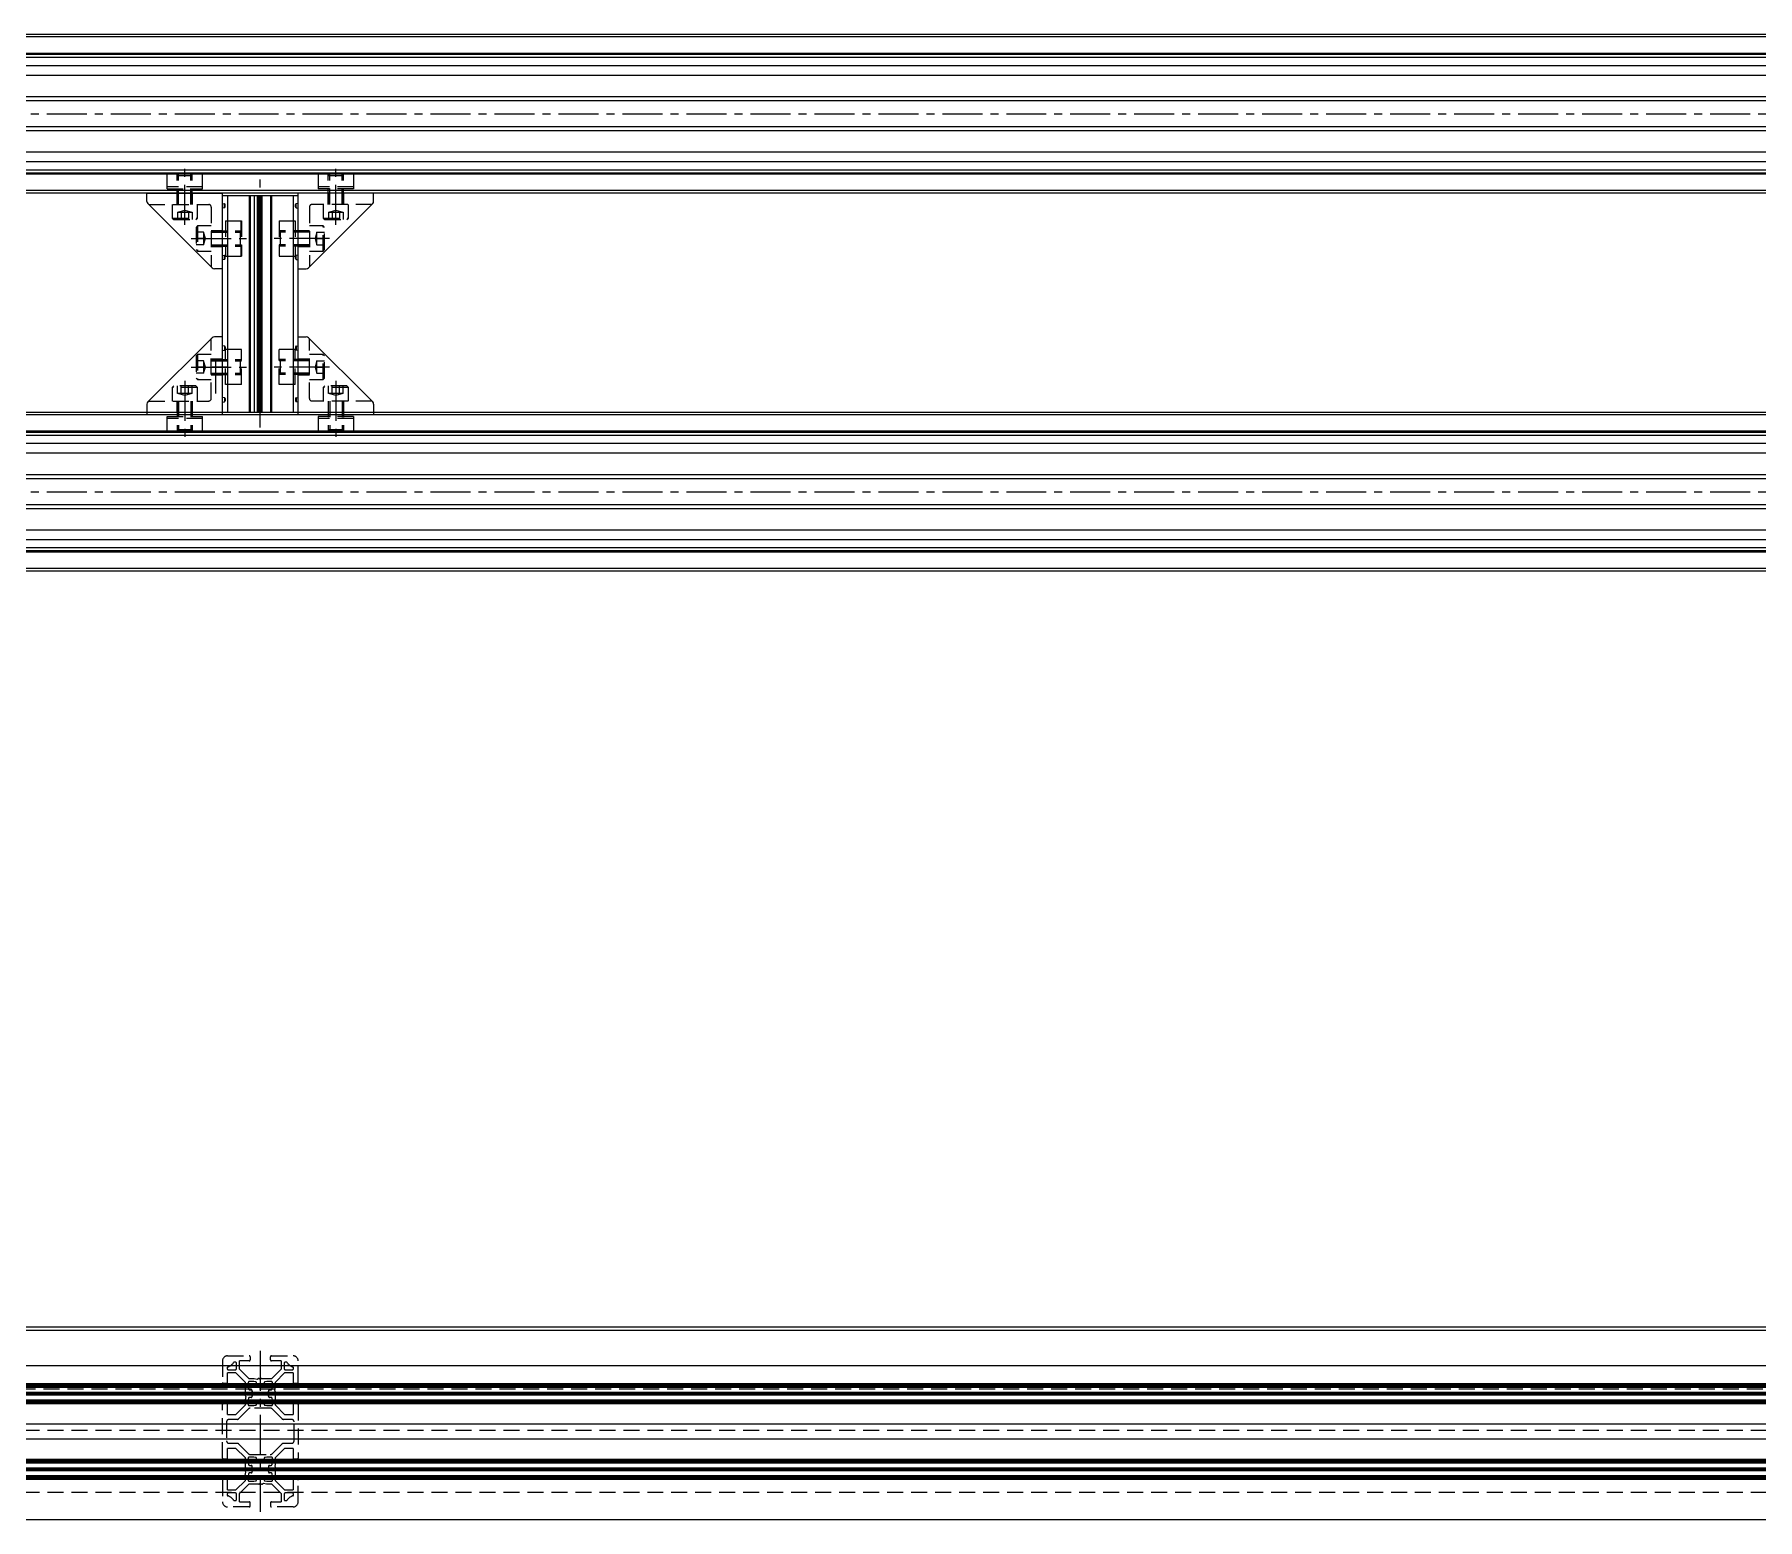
# Model space of a CAD drawing. Extents: x 0 to 4468, y -8 to 816.
# Drawn here: x 2233 to 2917, y 185 to 775 of the extents above; entities that cross this region are included whole.
import ezdxf

# ---------------------------------------------------------------- set-up
doc = ezdxf.new("R2010")
doc.units = 0
doc.header["$LTSCALE"] = 0.5
doc.linetypes.add('CENTER', pattern=[50.8, 31.75, -6.35, 6.35, -6.35])
doc.linetypes.add('DASHED', pattern=[19.05, 12.7, -6.35])
for name, color, linetype in [('MSM_CENTER', 1, 'CENTER'), ('MSM_CONTINUOUS', 7, 'CONTINUOUS'), ('MSM_DASHED', 4, 'DASHED')]:
    doc.layers.add(name, color=color, linetype=linetype)

msp = doc.modelspace()

# ---------------------------------------------------------------- linework, layer by layer
at = {"layer": 'MSM_CENTER'}
for p, q in [((764.36, 743.01), (3930.36, 743.01)), ((2292.36, 699.01), (2292.36, 721.51)), ((2352.36, 699.01), (2352.36, 721.51)), ((2322.36, 618.51), (2322.36, 717.51)), ((2322.36, 618.51), (2322.36, 717.51)), ((2294.86, 693.51), (2316.86, 693.51)), ((2349.86, 693.51), (2327.86, 693.51)), ((2304.6, 645.11), (2304.6, 632.01)), ((2292.36, 637.01), (2292.36, 614.51)), ((2294.86, 642.51), (2316.86, 642.51)), ((2349.86, 642.51), (2327.86, 642.51)), ((2352.36, 637.01), (2352.36, 614.51)), ((764.36, 593.01), (3930.36, 593.01)), ((2322.36, 252), (2322.36, 188))]:
    msp.add_line(p, q, dxfattribs=at)
at = {"layer": 'MSM_CONTINUOUS'}
for p, q in [((3920.36, 774.51), (774.36, 774.51)), ((3788.56, 773.51), (906.16, 773.51)), ((3800.86, 767.01), (893.86, 767.01)), ((3800.86, 766.51), (893.86, 766.51)), ((3808.36, 762.1), (886.36, 762.1)), ((3800.86, 765.35), (893.86, 765.35)), ((3808.36, 758.26), (886.36, 758.26)), ((3808.36, 749.76), (886.36, 749.76)), ((3880.86, 748.16), (931.66, 748.16)), ((3808.36, 736.26), (886.36, 736.26)), ((3880.86, 737.86), (931.66, 737.86)), ((3808.36, 727.77), (886.36, 727.77)), ((3808.36, 723.93), (886.36, 723.93)), ((3800.86, 720.67), (893.86, 720.67)), ((3800.86, 719.51), (893.86, 719.51)), ((3800.86, 719.01), (893.86, 719.01)), ((3920.36, 711.51), (774.36, 711.51)), ((3788.56, 712.51), (906.16, 712.51)), ((2277.36, 711.51), (2307.36, 711.51)), ((2277.36, 708.26), (2277.36, 711.51)), ((2307.36, 623.51), (2307.36, 711.51)), ((2367.36, 711.51), (2337.36, 711.51)), ((2337.36, 623.51), (2337.36, 711.51)), ((2367.36, 708.26), (2367.36, 711.51)), ((2303.22, 681.88), (2277.72, 707.38)), ((2337.36, 710.51), (2307.36, 710.51)), ((2309.36, 710.51), (2309.36, 624.51)), ((2317.96, 710.51), (2317.96, 624.51)), ((2318.36, 710.51), (2318.36, 624.51)), ((2319.86, 710.51), (2319.86, 624.51)), ((2321.14, 710.51), (2321.14, 624.51)), ((2321.45, 710.51), (2321.45, 624.51)), ((2321.95, 710.51), (2321.95, 624.51)), ((2322.36, 710.51), (2322.36, 624.51)), ((2322.76, 710.51), (2322.76, 624.51)), ((2323.01, 710.51), (2323.01, 624.51)), ((2326.36, 710.51), (2326.36, 624.51)), ((2326.76, 710.51), (2326.76, 624.51)), ((2335.36, 710.51), (2335.36, 624.51)), ((2341.49, 681.88), (2366.99, 707.38)), ((2307.36, 681.51), (2304.11, 681.51)), ((2337.36, 681.51), (2340.61, 681.51)), ((2303.22, 654.15), (2277.72, 628.65)), ((2307.36, 654.51), (2304.11, 654.51)), ((2337.36, 654.51), (2340.61, 654.51)), ((2341.49, 654.15), (2366.99, 628.65)), ((3920.36, 624.51), (774.36, 624.51)), ((3788.56, 623.51), (906.16, 623.51)), ((2277.36, 627.76), (2277.36, 623.51)), ((2367.36, 627.76), (2367.36, 623.51)), ((3800.86, 617.01), (893.86, 617.01)), ((3800.86, 616.51), (893.86, 616.51)), ((3808.36, 612.1), (886.36, 612.1)), ((3800.86, 615.35), (893.86, 615.35)), ((3808.36, 608.26), (886.36, 608.26)), ((3808.36, 599.76), (886.36, 599.76)), ((3880.86, 598.16), (931.66, 598.16)), ((3808.36, 586.26), (886.36, 586.26)), ((3880.86, 587.86), (931.66, 587.86)), ((3808.36, 577.77), (886.36, 577.77)), ((3808.36, 573.93), (886.36, 573.93)), ((3800.86, 570.67), (893.86, 570.67)), ((3800.86, 569.51), (893.86, 569.51)), ((3800.86, 569.01), (893.86, 569.01)), ((3920.36, 561.51), (774.36, 561.51)), ((3788.56, 562.51), (906.16, 562.51)), ((3894.36, 260), (800.36, 260)), ((3852.36, 261.3), (842.36, 261.3)), ((3786.36, 246), (806.36, 246)), ((1099.36, 239), (3670.36, 239)), ((1099.36, 238.52), (3670.36, 238.52)), ((1099.36, 238), (3670.36, 238)), ((1099.36, 237.48), (3670.36, 237.48)), ((1099.36, 235.52), (3670.36, 235.52)), ((1099.36, 235), (3670.36, 235)), ((1099.36, 234.48), (3670.36, 234.48)), ((1099.36, 232.52), (3670.36, 232.52)), ((1099.36, 232), (3670.36, 232)), ((1099.36, 231.48), (3670.36, 231.48)), ((1099.36, 231), (3670.36, 231)), ((1099.36, 223), (3670.36, 223)), ((1099.36, 217), (3670.36, 217)), ((1099.36, 209), (3670.36, 209)), ((1099.36, 208.52), (3670.36, 208.52)), ((1099.36, 208), (3670.36, 208)), ((1099.36, 207.48), (3670.36, 207.48)), ((1099.36, 205.52), (3670.36, 205.52)), ((1099.36, 205), (3670.36, 205)), ((1099.36, 204.48), (3670.36, 204.48)), ((1099.36, 202.52), (3670.36, 202.52)), ((1099.36, 202), (3670.36, 202)), ((1099.36, 201.48), (3670.36, 201.48)), ((1099.36, 201), (3670.36, 201)), ((1099.36, 185), (3670.36, 185))]:
    msp.add_line(p, q, dxfattribs=at)
for centre, start, end in [((2278.61, 708.26), 180, 225), ((2366.11, 708.26), 315, 0), ((2304.11, 682.76), 225, 270), ((2340.61, 682.76), 270, 315), ((2304.11, 653.26), 90, 135), ((2340.61, 653.26), 45, 90), ((2278.61, 627.76), 135, 180), ((2366.11, 627.76), 0, 45)]:
    msp.add_arc(centre, 1.25, start, end, dxfattribs=at)
at = {"layer": 'MSM_DASHED'}
for p, q in [((3685.36, 767.01), (959.36, 767.01)), ((3685.36, 719.01), (959.36, 719.01)), ((2285.36, 713.21), (2285.36, 719.51)), ((2289.36, 707.01), (2289.36, 719.51)), ((2289.9, 719.01), (2289.36, 718.47)), ((2289.36, 718.47), (2295.36, 718.47)), ((2289.9, 707.01), (2289.9, 719.51)), ((2294.82, 707.01), (2294.82, 719.51)), ((2295.36, 718.47), (2294.82, 719.01)), ((2295.36, 707.01), (2295.36, 719.51)), ((2299.36, 713.21), (2299.36, 719.51)), ((2345.36, 719.51), (2345.36, 713.21)), ((2349.36, 707.01), (2349.36, 719.51)), ((2349.9, 719.01), (2349.36, 718.47)), ((2349.36, 718.47), (2355.36, 718.47)), ((2349.9, 707.01), (2349.9, 719.51)), ((2354.82, 707.01), (2354.82, 719.51)), ((2355.36, 718.47), (2354.82, 719.01)), ((2355.36, 707.01), (2355.36, 719.51)), ((2359.36, 719.51), (2359.36, 713.21)), ((2299.36, 714.01), (2285.36, 714.01)), ((2285.36, 713.21), (2299.36, 713.21)), ((2289.26, 711.51), (2289.26, 707.01)), ((2295.46, 707.01), (2295.46, 711.51)), ((2359.36, 714.01), (2345.36, 714.01)), ((2359.36, 713.21), (2345.36, 713.21)), ((2349.26, 711.51), (2349.26, 707.01)), ((2355.46, 707.01), (2355.46, 711.51)), ((2278.09, 707.01), (2301.86, 707.01)), ((2287.36, 707.01), (2287.36, 701.61)), ((2292.36, 704.68), (2289.86, 704.01)), ((2294.86, 704.01), (2292.36, 704.68)), ((2297.36, 701.61), (2297.36, 707.01)), ((2302.86, 706.01), (2302.86, 682.24)), ((2307.36, 707.41), (2308.11, 707.28)), ((2308.11, 705.74), (2307.36, 705.61)), ((2308.07, 705.74), (2308.07, 707.29)), ((2308.36, 706.04), (2308.36, 706.98)), ((2336.36, 706.04), (2336.36, 706.98)), ((2337.36, 707.41), (2336.6, 707.28)), ((2336.6, 705.74), (2337.36, 705.61)), ((2336.64, 705.74), (2336.64, 707.29)), ((2341.86, 706.01), (2341.86, 682.24)), ((2366.62, 707.01), (2342.86, 707.01)), ((2347.36, 707.01), (2347.36, 701.61)), ((2352.36, 704.68), (2349.86, 704.01)), ((2354.86, 704.01), (2352.36, 704.68)), ((2357.36, 701.61), (2357.36, 707.01)), ((2287.36, 701.61), (2297.36, 701.61)), ((2287.36, 701.61), (2287.96, 701.01)), ((2287.96, 701.01), (2296.76, 701.01)), ((2289.47, 704.01), (2289.47, 701.01)), ((2289.47, 704.01), (2295.24, 704.01)), ((2290.91, 704.01), (2290.91, 701.01)), ((2293.8, 704.01), (2293.8, 701.01)), ((2295.24, 704.01), (2295.24, 701.01)), ((2296.76, 701.01), (2297.36, 701.61)), ((2297.46, 698.51), (2296.86, 697.91)), ((2296.86, 697.91), (2296.86, 689.11)), ((2302.86, 698.51), (2297.46, 698.51)), ((2297.46, 698.51), (2297.46, 688.51)), ((2308.56, 700.51), (2308.56, 686.51)), ((2308.56, 700.51), (2314.86, 700.51)), ((2314.64, 700.51), (2314.64, 686.51)), ((2314.86, 700.51), (2314.86, 686.51)), ((2329.86, 700.51), (2329.86, 686.51)), ((2329.86, 700.51), (2336.16, 700.51)), ((2336.16, 700.51), (2336.16, 686.51)), ((2347.26, 698.51), (2341.86, 698.51)), ((2347.26, 688.51), (2347.26, 698.51)), ((2347.86, 697.91), (2347.26, 698.51)), ((2347.36, 701.61), (2347.96, 701.01)), ((2347.36, 701.61), (2357.36, 701.61)), ((2347.86, 689.11), (2347.86, 697.91)), ((2347.96, 701.01), (2356.76, 701.01)), ((2349.47, 704.01), (2349.47, 701.01)), ((2349.47, 704.01), (2355.24, 704.01)), ((2350.91, 704.01), (2350.91, 701.01)), ((2353.8, 704.01), (2353.8, 701.01)), ((2355.24, 704.01), (2355.24, 701.01)), ((2356.76, 701.01), (2357.36, 701.61)), ((2299.86, 696.01), (2296.86, 696.01)), ((2299.86, 693.51), (2296.86, 693.51)), ((2299.86, 691.01), (2296.86, 691.01)), ((2299.86, 696.01), (2299.86, 691.01)), ((2300.53, 693.51), (2299.86, 696.01)), ((2299.86, 691.01), (2300.53, 693.51)), ((2307.36, 696.61), (2302.86, 696.61)), ((2302.86, 696.51), (2314.86, 696.51)), ((2302.86, 695.97), (2314.86, 695.97)), ((2302.86, 691.05), (2314.86, 691.05)), ((2314.32, 696.51), (2314.32, 690.51)), ((2314.86, 695.97), (2314.32, 696.51)), ((2314.32, 690.51), (2314.86, 691.05)), ((2341.86, 696.51), (2329.86, 696.51)), ((2330.4, 696.51), (2329.86, 695.97)), ((2341.86, 695.97), (2329.86, 695.97)), ((2341.86, 691.05), (2329.86, 691.05)), ((2329.86, 691.05), (2330.4, 690.51)), ((2330.4, 690.51), (2330.4, 696.51)), ((2341.86, 696.61), (2337.36, 696.61)), ((2344.86, 696.01), (2344.19, 693.51)), ((2344.19, 693.51), (2344.86, 691.01)), ((2344.86, 696.01), (2347.86, 696.01)), ((2344.86, 691.01), (2344.86, 696.01)), ((2344.86, 693.51), (2347.86, 693.51)), ((2344.86, 691.01), (2347.86, 691.01)), ((2296.86, 689.11), (2297.46, 688.51)), ((2297.46, 688.51), (2302.86, 688.51)), ((2302.86, 690.51), (2314.86, 690.51)), ((2302.86, 690.41), (2307.36, 690.41)), ((2307.36, 686.91), (2308.11, 686.78)), ((2308.11, 685.24), (2307.36, 685.11)), ((2308.07, 685.24), (2308.07, 686.79)), ((2308.36, 685.54), (2308.36, 686.48)), ((2308.56, 686.51), (2314.86, 686.51)), ((2341.86, 690.51), (2329.86, 690.51)), ((2329.86, 686.51), (2336.16, 686.51)), ((2336.36, 685.54), (2336.36, 686.48)), ((2337.36, 686.91), (2336.6, 686.78)), ((2336.6, 685.24), (2337.36, 685.11)), ((2336.64, 685.24), (2336.64, 686.79)), ((2337.36, 690.41), (2341.86, 690.41)), ((2341.86, 688.51), (2347.26, 688.51)), ((2347.26, 688.51), (2347.86, 689.11)), ((2302.86, 630.01), (2302.86, 653.78)), ((2308.11, 650.78), (2307.36, 650.91)), ((2308.07, 650.79), (2308.07, 649.24)), ((2308.36, 650.48), (2308.36, 649.54)), ((2336.36, 650.48), (2336.36, 649.54)), ((2336.6, 650.78), (2337.36, 650.91)), ((2336.64, 650.79), (2336.64, 649.24)), ((2341.86, 630.01), (2341.86, 653.78)), ((2297.46, 647.51), (2296.86, 646.91)), ((2296.86, 646.91), (2296.86, 638.11)), ((2299.86, 645.01), (2296.86, 645.01)), ((2302.86, 647.51), (2297.46, 647.51)), ((2297.46, 647.51), (2297.46, 637.51)), ((2299.86, 645.01), (2299.86, 640.01)), ((2300.53, 642.51), (2299.86, 645.01)), ((2307.36, 645.61), (2302.86, 645.61)), ((2302.86, 645.51), (2314.86, 645.51)), ((2302.86, 644.97), (2314.86, 644.97)), ((2307.36, 649.11), (2308.11, 649.24)), ((2308.56, 635.51), (2308.56, 649.51)), ((2314.86, 649.51), (2308.56, 649.51)), ((2314.32, 645.51), (2314.32, 639.51)), ((2314.86, 644.97), (2314.32, 645.51)), ((2314.86, 635.51), (2314.86, 649.51)), ((2336.16, 649.51), (2329.86, 649.51)), ((2329.86, 635.51), (2329.86, 649.51)), ((2341.86, 645.51), (2329.86, 645.51)), ((2330.4, 645.51), (2329.86, 644.97)), ((2341.86, 644.97), (2329.86, 644.97)), ((2330.4, 639.51), (2330.4, 645.51)), ((2336.16, 635.51), (2336.16, 649.51)), ((2337.36, 649.11), (2336.6, 649.24)), ((2341.86, 645.61), (2337.36, 645.61)), ((2347.26, 647.51), (2341.86, 647.51)), ((2344.86, 645.01), (2344.19, 642.51)), ((2344.86, 645.01), (2347.86, 645.01)), ((2344.86, 640.01), (2344.86, 645.01)), ((2347.86, 646.91), (2347.26, 647.51)), ((2347.26, 637.51), (2347.26, 647.51)), ((2347.86, 638.11), (2347.86, 646.91)), ((2309.6, 642.51), (2296.86, 642.51)), ((2299.86, 640.01), (2296.86, 640.01)), ((2296.86, 638.11), (2297.46, 637.51)), ((2297.46, 637.51), (2302.86, 637.51)), ((2299.86, 640.01), (2300.53, 642.51)), ((2302.86, 640.05), (2314.86, 640.05)), ((2302.86, 639.51), (2314.86, 639.51)), ((2302.86, 639.41), (2307.36, 639.41)), ((2314.32, 639.51), (2314.86, 640.05)), ((2341.86, 640.05), (2329.86, 640.05)), ((2329.86, 640.05), (2330.4, 639.51)), ((2341.86, 639.51), (2329.86, 639.51)), ((2337.36, 639.41), (2341.86, 639.41)), ((2341.86, 637.51), (2347.26, 637.51)), ((2344.19, 642.51), (2344.86, 640.01)), ((2344.86, 642.51), (2347.86, 642.51)), ((2344.86, 640.01), (2347.86, 640.01)), ((2347.26, 637.51), (2347.86, 638.11)), ((2287.96, 635.01), (2287.36, 634.41)), ((2287.36, 634.41), (2287.36, 629.01)), ((2297.36, 634.41), (2287.36, 634.41)), ((2296.76, 635.01), (2287.96, 635.01)), ((2289.47, 632.01), (2289.47, 635.01)), ((2295.24, 632.01), (2289.47, 632.01)), ((2289.86, 632.01), (2292.36, 631.34)), ((2290.91, 632.01), (2290.91, 635.01)), ((2292.36, 631.34), (2294.86, 632.01)), ((2293.8, 632.01), (2293.8, 635.01)), ((2295.24, 632.01), (2295.24, 635.01)), ((2297.36, 634.41), (2296.76, 635.01)), ((2297.36, 629.01), (2297.36, 634.41)), ((2308.11, 630.28), (2307.36, 630.41)), ((2308.07, 630.29), (2308.07, 628.74)), ((2308.36, 629.98), (2308.36, 629.04)), ((2314.86, 635.51), (2308.56, 635.51)), ((2336.16, 635.51), (2329.86, 635.51)), ((2336.36, 629.98), (2336.36, 629.04)), ((2336.6, 630.28), (2337.36, 630.41)), ((2336.64, 630.29), (2336.64, 628.74)), ((2347.96, 635.01), (2347.36, 634.41)), ((2357.36, 634.41), (2347.36, 634.41)), ((2347.36, 634.41), (2347.36, 629.01)), ((2356.76, 635.01), (2347.96, 635.01)), ((2349.47, 632.01), (2349.47, 635.01)), ((2355.24, 632.01), (2349.47, 632.01)), ((2349.86, 632.01), (2352.36, 631.34)), ((2350.91, 632.01), (2350.91, 635.01)), ((2352.36, 631.34), (2354.86, 632.01)), ((2353.8, 632.01), (2353.8, 635.01)), ((2355.24, 632.01), (2355.24, 635.01)), ((2357.36, 634.41), (2356.76, 635.01)), ((2357.36, 629.01), (2357.36, 634.41)), ((2278.09, 629.01), (2301.86, 629.01)), ((2285.36, 622.81), (2299.36, 622.81)), ((2285.36, 616.51), (2285.36, 622.81)), ((2289.26, 629.01), (2289.26, 624.51)), ((2289.36, 629.01), (2289.36, 616.51)), ((2289.9, 629.01), (2289.9, 616.51)), ((2294.82, 629.01), (2294.82, 616.51)), ((2295.36, 629.01), (2295.36, 616.51)), ((2295.46, 624.51), (2295.46, 629.01)), ((2299.36, 616.51), (2299.36, 622.81)), ((2307.36, 628.61), (2308.11, 628.74)), ((2337.36, 628.61), (2336.6, 628.74)), ((2366.62, 629.01), (2342.86, 629.01)), ((2359.36, 622.81), (2345.36, 622.81)), ((2345.36, 622.81), (2345.36, 616.51)), ((2349.26, 629.01), (2349.26, 624.51)), ((2349.36, 629.01), (2349.36, 616.51)), ((2349.9, 629.01), (2349.9, 616.51)), ((2354.82, 629.01), (2354.82, 616.51)), ((2355.36, 629.01), (2355.36, 616.51)), ((2355.46, 624.51), (2355.46, 629.01)), ((2359.36, 622.81), (2359.36, 616.51)), ((2299.36, 622.01), (2285.36, 622.01)), ((2295.36, 617.55), (2289.36, 617.55)), ((2289.36, 617.55), (2289.9, 617.01)), ((2294.82, 617.01), (2289.9, 617.01)), ((2294.82, 617.01), (2295.36, 617.55)), ((2359.36, 622.01), (2345.36, 622.01)), ((2355.36, 617.55), (2349.36, 617.55)), ((2349.36, 617.55), (2349.9, 617.01)), ((2354.82, 617.01), (2349.9, 617.01)), ((2354.82, 617.01), (2355.36, 617.55)), ((2307.36, 248), (2307.36, 239.4)), ((2309.36, 250), (2317.96, 250)), ((2312.41, 247.5), (2312.16, 247.5)), ((2312.91, 244.95), (2312.91, 247)), ((2314.11, 244.66), (2314.11, 248)), ((2317.96, 248), (2314.11, 248)), ((2318.36, 249.6), (2318.36, 248.4)), ((2326.36, 248.4), (2326.36, 249.6)), ((2326.76, 250), (2335.36, 250)), ((2330.61, 248), (2326.76, 248)), ((2330.61, 248), (2330.61, 244.66)), ((2331.81, 247), (2331.81, 244.95)), ((2332.56, 247.5), (2332.31, 247.5)), ((2337.36, 239.4), (2337.36, 248)), ((2309.16, 245.12), (2309.16, 244.95)), ((2309.36, 239.4), (2309.36, 243.25)), ((2312.69, 243.25), (2309.36, 243.25)), ((2309.66, 244.45), (2312.41, 244.45)), ((2312.69, 243.25), (2316.36, 239.59)), ((2317.77, 241), (2314.11, 244.66)), ((2316.36, 239.59), (2316.36, 235.65)), ((2317.77, 241), (2319.86, 241)), ((2319.69, 239.8), (2317.96, 239.8)), ((2320.53, 239.64), (2319.77, 239.79)), ((2319.86, 241), (2321.14, 240.75)), ((2321.14, 240.75), (2321.45, 240.93)), ((2321.95, 240.93), (2322.36, 240.7)), ((2322.36, 240.7), (2322.76, 240.93)), ((2323.01, 241), (2326.94, 241)), ((2324.94, 239.79), (2324.18, 239.64)), ((2326.76, 239.8), (2325.02, 239.8)), ((2330.61, 244.66), (2326.94, 241)), ((2328.36, 239.59), (2332.02, 243.25)), ((2328.36, 237.5), (2328.36, 239.59)), ((2335.36, 243.25), (2332.02, 243.25)), ((2332.31, 244.45), (2335.06, 244.45)), ((2335.36, 243.25), (2335.36, 239.4)), ((2335.56, 244.95), (2335.56, 245.12)), ((3852.36, 236.7), (842.36, 236.7)), ((2308.96, 239), (2307.76, 239)), ((2316.61, 233.78), (2316.36, 232.5)), ((2316.66, 235), (2316.42, 235.4)), ((2316.42, 234.6), (2316.66, 235)), ((2316.61, 233.78), (2316.42, 234.1)), ((2317.56, 239.4), (2317.56, 237.66)), ((2317.56, 237.59), (2317.71, 236.82)), ((2317.71, 233.18), (2317.56, 232.41)), ((2318.1, 236.5), (2318.72, 236.5)), ((2318.72, 233.5), (2318.1, 233.5)), ((2320.86, 238.64), (2320.86, 239.25)), ((2323.86, 239.25), (2323.86, 238.64)), ((2325.99, 236.5), (2326.61, 236.5)), ((2326.61, 233.5), (2325.99, 233.5)), ((2327, 236.82), (2327.15, 237.59)), ((2327.15, 232.41), (2327, 233.18)), ((2327.16, 237.66), (2327.16, 239.4)), ((2328.29, 235.4), (2328.06, 235)), ((2328.06, 235), (2328.29, 234.6)), ((2328.11, 236.22), (2328.36, 237.5)), ((2328.29, 235.9), (2328.11, 236.22)), ((2328.36, 230.41), (2328.36, 234.35)), ((2336.96, 239), (2335.76, 239)), ((2307.36, 209.4), (2307.36, 230.6)), ((2307.76, 231), (2308.96, 231)), ((2309.36, 226.75), (2309.36, 230.6)), ((2309.36, 226.75), (2312.69, 226.75)), ((2316.36, 230.41), (2312.69, 226.75)), ((2317.68, 228.91), (2313.81, 225.04)), ((2316.36, 232.5), (2316.36, 230.41)), ((2317.56, 232.34), (2317.56, 230.6)), ((2317.96, 230.2), (2319.69, 230.2)), ((2326.33, 229.2), (2318.39, 229.2)), ((2319.77, 230.21), (2320.53, 230.36)), ((2320.86, 230.75), (2320.86, 231.36)), ((2323.86, 231.36), (2323.86, 230.75)), ((2324.18, 230.36), (2324.94, 230.21)), ((2325.02, 230.2), (2326.76, 230.2)), ((2330.9, 225.04), (2327.04, 228.91)), ((2327.16, 230.6), (2327.16, 232.34)), ((2332.02, 226.75), (2328.36, 230.41)), ((2332.02, 226.75), (2335.36, 226.75)), ((2335.36, 230.6), (2335.36, 226.75)), ((2335.76, 231), (2336.96, 231)), ((2337.36, 230.6), (2337.36, 209.4)), ((3682.52, 220.3), (959.37, 220.3)), ((2308.96, 223.75), (2308.96, 216.25)), ((2313.11, 224.75), (2309.96, 224.75)), ((2334.76, 224.75), (2331.61, 224.75)), ((2335.76, 216.25), (2335.76, 223.75)), ((2309.36, 209.4), (2309.36, 213.25)), ((2312.69, 213.25), (2309.36, 213.25)), ((2309.96, 215.25), (2313.11, 215.25)), ((2312.69, 213.25), (2316.36, 209.59)), ((2313.81, 214.96), (2317.68, 211.09)), ((2327.04, 211.09), (2330.9, 214.96)), ((2328.36, 209.59), (2332.02, 213.25)), ((2331.61, 215.25), (2334.76, 215.25)), ((2335.36, 213.25), (2332.02, 213.25)), ((2335.36, 213.25), (2335.36, 209.4)), ((2308.96, 209), (2307.76, 209)), ((2316.36, 209.59), (2316.36, 205.65)), ((2316.66, 205), (2316.42, 205.4)), ((2317.56, 209.4), (2317.56, 207.66)), ((2317.56, 207.59), (2317.71, 206.82)), ((2319.69, 209.8), (2317.96, 209.8)), ((2318.1, 206.5), (2318.72, 206.5)), ((2318.39, 210.8), (2326.33, 210.8)), ((2320.53, 209.64), (2319.77, 209.79)), ((2320.86, 208.64), (2320.86, 209.25)), ((2323.86, 209.25), (2323.86, 208.64)), ((2324.94, 209.79), (2324.18, 209.64)), ((2326.76, 209.8), (2325.02, 209.8)), ((2325.99, 206.5), (2326.61, 206.5)), ((2327, 206.82), (2327.15, 207.59)), ((2327.16, 207.66), (2327.16, 209.4)), ((2328.29, 205.4), (2328.06, 205)), ((2328.36, 207.5), (2328.11, 206.22)), ((2328.11, 206.22), (2328.29, 205.9)), ((2328.36, 207.5), (2328.36, 209.59)), ((2336.96, 209), (2335.76, 209)), ((2307.36, 200.6), (2307.36, 192)), ((2307.76, 201), (2308.96, 201)), ((2309.36, 196.75), (2309.36, 200.6)), ((2316.36, 200.41), (2312.69, 196.75)), ((2314.11, 195.34), (2317.77, 199)), ((2316.36, 202.5), (2316.61, 203.78)), ((2316.36, 202.5), (2316.36, 200.41)), ((2316.42, 204.6), (2316.66, 205)), ((2316.61, 203.78), (2316.42, 204.1)), ((2317.71, 203.18), (2317.56, 202.41)), ((2317.56, 202.34), (2317.56, 200.6)), ((2321.7, 199), (2317.77, 199)), ((2317.96, 200.2), (2319.69, 200.2)), ((2318.72, 203.5), (2318.1, 203.5)), ((2319.77, 200.21), (2320.53, 200.36)), ((2320.86, 200.75), (2320.86, 201.36)), ((2322.36, 199.3), (2321.95, 199.07)), ((2322.76, 199.07), (2322.36, 199.3)), ((2323.58, 199.25), (2323.26, 199.07)), ((2324.86, 199), (2323.58, 199.25)), ((2323.86, 201.36), (2323.86, 200.75)), ((2324.18, 200.36), (2324.94, 200.21)), ((2326.94, 199), (2324.86, 199)), ((2325.02, 200.2), (2326.76, 200.2)), ((2326.61, 203.5), (2325.99, 203.5)), ((2326.94, 199), (2330.61, 195.34)), ((2327.15, 202.41), (2327, 203.18)), ((2327.16, 200.6), (2327.16, 202.34)), ((2328.06, 205), (2328.29, 204.6)), ((2328.36, 200.41), (2328.36, 204.35)), ((2332.02, 196.75), (2328.36, 200.41)), ((2335.36, 200.6), (2335.36, 196.75)), ((2335.76, 201), (2336.96, 201)), ((2337.36, 192), (2337.36, 200.6)), ((3682.52, 195.7), (959.37, 195.7)), ((2309.16, 195.05), (2309.16, 194.88)), ((2309.36, 196.75), (2312.69, 196.75)), ((2312.41, 195.55), (2309.66, 195.55)), ((2312.16, 192.5), (2312.41, 192.5)), ((2312.91, 193), (2312.91, 195.05)), ((2314.11, 192), (2314.11, 195.34)), ((2314.11, 192), (2317.96, 192)), ((2318.36, 190.4), (2318.36, 191.6)), ((2326.36, 191.6), (2326.36, 190.4)), ((2326.76, 192), (2330.61, 192)), ((2330.61, 195.34), (2330.61, 192)), ((2331.81, 195.05), (2331.81, 193)), ((2332.02, 196.75), (2335.36, 196.75)), ((2335.06, 195.55), (2332.31, 195.55)), ((2332.31, 192.5), (2332.56, 192.5)), ((2335.56, 194.88), (2335.56, 195.05)), ((2317.96, 190), (2309.36, 190)), ((2335.36, 190), (2326.76, 190))]:
    msp.add_line(p, q, dxfattribs=at)
for centre, radius, start, end in [((2301.86, 706.01), 1, 0, 90), ((2308.06, 706.98), 0.3, 360, 80), ((2308.06, 706.04), 0.3, 280, 360), ((2336.66, 706.98), 0.3, 100, 180), ((2336.66, 706.04), 0.3, 180, 260), ((2342.86, 706.01), 1, 90, 180), ((2308.06, 686.48), 0.3, 360, 80), ((2308.06, 685.54), 0.3, 280, 360), ((2336.66, 686.48), 0.3, 100, 180), ((2336.66, 685.54), 0.3, 180, 260), ((2308.06, 650.48), 0.3, 360, 80), ((2336.66, 650.48), 0.3, 100, 180), ((2308.06, 649.54), 0.3, 280, 360), ((2336.66, 649.54), 0.3, 180, 260), ((2301.86, 630.01), 1, 270, 0), ((2308.06, 629.98), 0.3, 360, 80), ((2336.66, 629.98), 0.3, 100, 180), ((2342.86, 630.01), 1, 180, 270), ((2308.06, 629.04), 0.3, 280, 360), ((2336.66, 629.04), 0.3, 180, 260), ((2309.36, 248), 2, 90, 180), ((2307.86, 250.1), 4.8, 289.85389, 324.20367), ((2312.16, 247), 0.5, 90, 144.20367), ((2312.41, 247), 0.5, 0, 90), ((2317.96, 249.6), 0.4, 0, 90), ((2317.96, 248.4), 0.4, 270, 0), ((2326.76, 249.6), 0.4, 90, 180), ((2326.76, 248.4), 0.4, 180, 270), ((2332.31, 247), 0.5, 90, 180), ((2332.56, 247), 0.5, 35.79634, 90), ((2336.86, 250.1), 4.8, 215.79632, 250.14611), ((2335.36, 248), 2, 0, 90), ((2309.66, 245.12), 0.5, 109.85389, 180), ((2309.66, 244.95), 0.5, 180, 270), ((2312.41, 244.95), 0.5, 270, 0), ((2317.96, 239.4), 0.4, 90, 180), ((2319.69, 239.4), 0.4, 79, 90), ((2320.46, 239.25), 0.4, 0, 79), ((2321.7, 240.5), 0.5, 60, 120), ((2323.01, 240.5), 0.5, 90, 120), ((2324.26, 239.25), 0.4, 101, 180), ((2325.02, 239.4), 0.4, 90, 101), ((2326.76, 239.4), 0.4, 0, 90), ((2332.31, 244.95), 0.5, 180, 270), ((2335.06, 244.95), 0.5, 270, 0), ((2335.06, 245.12), 0.5, 0, 70.14613), ((2307.76, 239.4), 0.4, 180, 270), ((2308.96, 239.4), 0.4, 270, 0), ((2316.86, 235.65), 0.5, 180, 210), ((2316.86, 234.35), 0.5, 150, 210), ((2317.96, 237.66), 0.4, 180, 191), ((2318.1, 236.9), 0.4, 191, 270), ((2318.1, 233.1), 0.4, 90, 169), ((2318.72, 236.1), 0.4, 343.17354, 90.00002), ((2318.72, 233.9), 0.4, 270, 16.82645), ((2322.36, 235), 3.4, 163.17355, 196.82645), ((2321.26, 238.64), 0.4, 180, 286.82645), ((2322.36, 235), 3.4, 73.17355, 106.82645), ((2323.46, 238.64), 0.4, 253.17355, 0), ((2325.99, 236.1), 0.4, 90, 196.82645), ((2325.99, 233.9), 0.4, 163.17355, 270), ((2322.36, 235), 3.4, 343.17355, 16.82645), ((2326.61, 236.9), 0.4, 270, 349), ((2326.61, 233.1), 0.4, 11, 90), ((2326.76, 237.66), 0.4, 349, 0), ((2327.86, 235.65), 0.5, 330, 30), ((2327.86, 234.35), 0.5, 0, 30), ((2335.76, 239.4), 0.4, 180, 270), ((2336.96, 239.4), 0.4, 270, 0), ((2307.76, 230.6), 0.4, 90, 180), ((2308.96, 230.6), 0.4, 0, 90), ((2317.96, 232.34), 0.4, 169, 180), ((2317.96, 230.6), 0.4, 180, 270), ((2318.39, 228.2), 1, 90, 135), ((2319.69, 230.6), 0.4, 270, 281), ((2320.46, 230.75), 0.4, 281, 0), ((2321.26, 231.36), 0.4, 73.17355, 180), ((2322.36, 235), 3.4, 253.17355, 286.82645), ((2323.46, 231.36), 0.4, 0, 106.82645), ((2324.26, 230.75), 0.4, 180, 259), ((2325.02, 230.6), 0.4, 259, 270), ((2326.33, 228.2), 1, 45, 90), ((2326.76, 230.6), 0.4, 270, 0), ((2326.76, 232.34), 0.4, 0, 11), ((2335.76, 230.6), 0.4, 90, 180), ((2336.96, 230.6), 0.4, 0, 90), ((2309.96, 223.75), 1, 90, 180), ((2313.11, 225.75), 1, 270, 315), ((2331.61, 225.75), 1, 225, 270), ((2334.76, 223.75), 1, 0, 90), ((2309.96, 216.25), 1, 180, 270), ((2313.11, 214.25), 1, 45, 90), ((2331.61, 214.25), 1, 90, 135), ((2334.76, 216.25), 1, 270, 0), ((2307.76, 209.4), 0.4, 180, 270), ((2308.96, 209.4), 0.4, 270, 0), ((2316.86, 205.65), 0.5, 180, 210), ((2317.96, 209.4), 0.4, 90, 180), ((2317.96, 207.66), 0.4, 180, 191), ((2318.39, 211.8), 1, 225, 270), ((2318.1, 206.9), 0.4, 191, 270), ((2318.72, 206.1), 0.4, 343.17355, 90), ((2322.36, 205), 3.4, 163.17355, 196.82645), ((2319.69, 209.4), 0.4, 79, 90), ((2320.46, 209.25), 0.4, 0, 79), ((2321.26, 208.64), 0.4, 180, 286.82645), ((2322.36, 205), 3.4, 73.17355, 106.82645), ((2323.46, 208.64), 0.4, 253.17355, 0), ((2324.26, 209.25), 0.4, 101, 180), ((2325.02, 209.4), 0.4, 90, 101), ((2325.99, 206.1), 0.4, 90, 196.82645), ((2322.36, 205), 3.4, 343.17355, 16.82645), ((2326.33, 211.8), 1, 270, 315), ((2326.61, 206.9), 0.4, 270, 349), ((2326.76, 209.4), 0.4, 0, 90), ((2326.76, 207.66), 0.4, 349, 0), ((2327.86, 205.65), 0.5, 330, 30), ((2335.76, 209.4), 0.4, 180, 270), ((2336.96, 209.4), 0.4, 270, 0), ((2307.76, 200.6), 0.4, 90.00437, 180), ((2308.96, 200.6), 0.4, 0, 90), ((2316.86, 204.35), 0.5, 150, 210), ((2317.96, 202.34), 0.4, 169, 180), ((2317.96, 200.6), 0.4, 180, 270), ((2318.1, 203.1), 0.4, 90, 169), ((2318.72, 203.9), 0.4, 270, 16.82645), ((2319.69, 200.6), 0.4, 270, 281), ((2320.46, 200.75), 0.4, 281, 0), ((2321.26, 201.36), 0.4, 73.17356, 180), ((2322.36, 205), 3.4, 253.17355, 286.82645), ((2321.7, 199.5), 0.5, 270, 300), ((2323.01, 199.5), 0.5, 240, 300), ((2323.46, 201.36), 0.4, 0, 106.82645), ((2324.26, 200.75), 0.4, 180, 259), ((2325.02, 200.6), 0.4, 259, 270), ((2325.99, 203.9), 0.4, 163.17355, 270), ((2326.61, 203.1), 0.4, 11, 90), ((2326.76, 200.6), 0.4, 270, 0), ((2326.76, 202.34), 0.4, 0, 11), ((2327.86, 204.35), 0.5, 0.00003, 30.00007), ((2335.76, 200.6), 0.4, 90.00437, 180), ((2336.96, 200.6), 0.4, 0, 90), ((2309.36, 192), 2, 180, 270), ((2309.66, 195.05), 0.5, 90, 180), ((2309.66, 194.88), 0.5, 180, 250.14613), ((2307.86, 189.9), 4.8, 35.79632, 70.14611), ((2312.16, 193), 0.5, 215.79634, 270), ((2312.41, 195.05), 0.5, 0, 90), ((2312.41, 193), 0.5, 270, 0), ((2317.96, 191.6), 0.4, 0, 90), ((2326.76, 191.6), 0.4, 90, 180), ((2332.31, 195.05), 0.5, 90, 180), ((2332.31, 193), 0.5, 180, 270), ((2332.56, 193), 0.5, 270, 324.20367), ((2336.86, 189.9), 4.8, 109.85388, 144.20367), ((2335.06, 195.05), 0.5, 0, 90), ((2335.06, 194.88), 0.5, 289.85389, 0), ((2335.36, 192), 2, 270, 0), ((2317.96, 190.4), 0.4, 270, 0), ((2326.76, 190.4), 0.4, 180, 270)]:
    msp.add_arc(centre, radius, start, end, dxfattribs=at)

doc.saveas('drawing.dxf')
